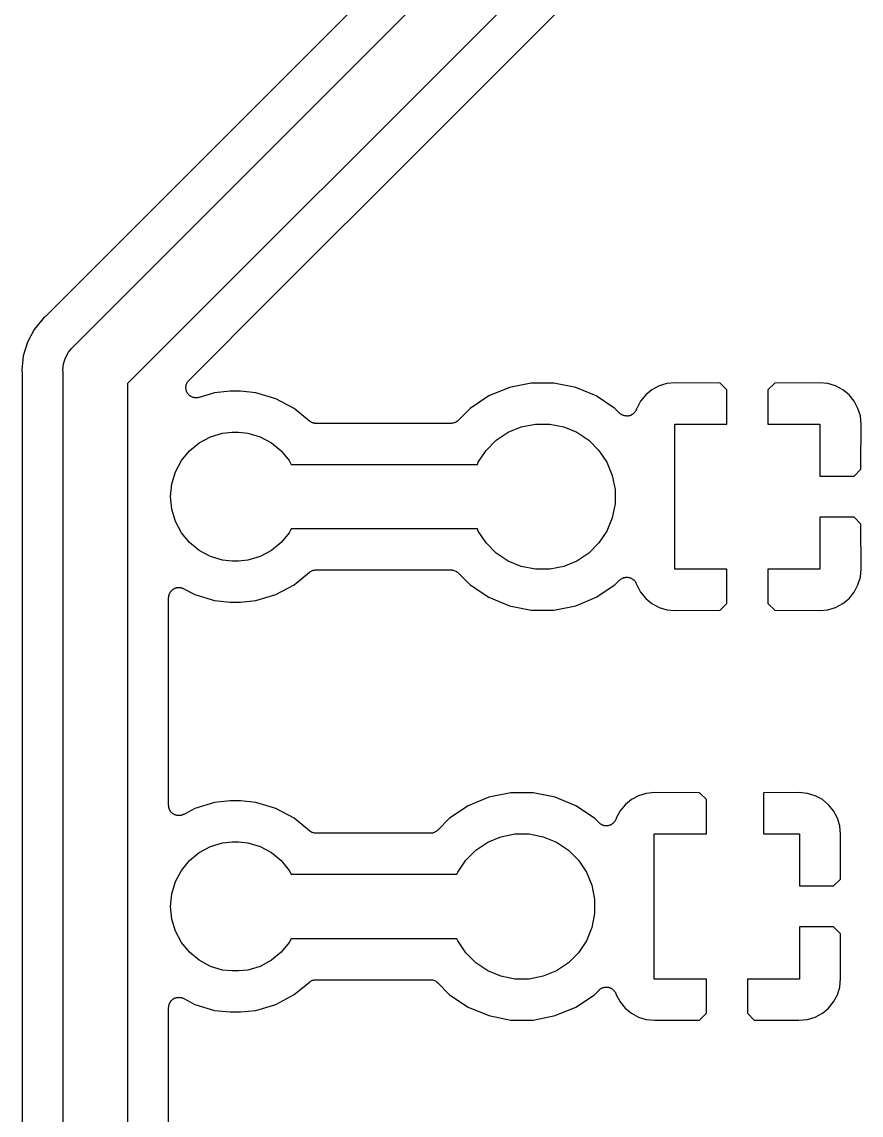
# Model space of a CAD drawing. Extents: x 77 to 164, y -183 to -59.
# Drawn here: x 108.1 to 118.5, y -131.62 to -118.07 of the extents above; entities that cross this region are included whole.
import ezdxf

# ---------------------------------------------------------------- set-up
doc = ezdxf.new("R2010")
doc.units = 0
doc.header["$MEASUREMENT"] = 0
doc.layers.add('BLACK', color=7, linetype='CONTINUOUS')

msp = doc.modelspace()

# ---------------------------------------------------------------- linework, layer by layer
at = {"layer": 'BLACK', "linetype": 'CONTINUOUS'}
for p, q in [((117.673, -112.437), (108.403, -121.707)), ((108.74, -122.088), (118.218, -112.61)), ((118.218, -113.742), (109.409, -122.551)), ((113.018, -119.66), (117.893, -114.785)), ((111.218, -121.46), (113.018, -119.66)), ((113.018, -119.66), (113.018, -119.66)), ((110.168, -122.51), (111.218, -121.46)), ((111.218, -121.46), (111.218, -121.46)), ((108.403, -121.707), (108.402, -121.708)), ((108.339, -121.77), (108.25, -121.878)), ((108.364, -121.74), (108.339, -121.77)), ((108.339, -121.77), (108.339, -121.77)), ((108.394, -121.715), (108.364, -121.74)), ((108.397, -121.712), (108.394, -121.715)), ((108.402, -121.708), (108.397, -121.712)), ((108.25, -121.878), (108.166, -122.036)), ((108.166, -122.036), (108.114, -122.207)), ((108.712, -122.116), (108.725, -122.101)), ((108.725, -122.101), (108.74, -122.088)), ((108.114, -122.207), (108.097, -122.385)), ((108.615, -122.307), (108.638, -122.231)), ((108.638, -122.231), (108.675, -122.162)), ((108.675, -122.162), (108.712, -122.116)), ((108.712, -122.116), (108.712, -122.116)), ((108.607, -122.385), (108.615, -122.307)), ((108.097, -122.385), (108.1, -122.423)), ((108.1, -122.423), (108.101, -122.425)), ((108.101, -122.425), (108.1, -122.431)), ((108.1, -122.431), (108.101, -122.436)), ((108.101, -122.436), (108.101, -135.771)), ((108.609, -122.405), (108.607, -122.385)), ((108.609, -136.06), (108.609, -122.405)), ((110.156, -122.524), (110.16, -122.519)), ((110.16, -122.519), (110.164, -122.515)), ((110.164, -122.515), (110.168, -122.51)), ((109.409, -122.551), (109.409, -136.06)), ((110.131, -122.587), (110.133, -122.581)), ((110.131, -122.593), (110.131, -122.587)), ((110.131, -122.599), (110.131, -122.593)), ((110.131, -122.606), (110.131, -122.599)), ((110.131, -122.612), (110.131, -122.606)), ((110.133, -122.618), (110.131, -122.612)), ((110.133, -122.575), (110.135, -122.569)), ((110.133, -122.581), (110.133, -122.575)), ((110.133, -122.624), (110.133, -122.618)), ((110.135, -122.63), (110.133, -122.624)), ((110.135, -122.569), (110.136, -122.563)), ((110.136, -122.636), (110.135, -122.63)), ((110.136, -122.563), (110.139, -122.557)), ((110.138, -122.642), (110.136, -122.636)), ((110.14, -122.648), (110.138, -122.642)), ((110.139, -122.557), (110.141, -122.551)), ((110.143, -122.653), (110.14, -122.648)), ((110.141, -122.551), (110.144, -122.546)), ((110.145, -122.659), (110.143, -122.653)), ((110.144, -122.546), (110.146, -122.54)), ((110.146, -122.54), (110.149, -122.535)), ((110.149, -122.535), (110.152, -122.529)), ((110.152, -122.529), (110.156, -122.524)), ((110.68, -122.644), (110.488, -122.663)), ((110.808, -122.644), (110.68, -122.644)), ((111, -122.663), (110.808, -122.644)), ((114.143, -122.598), (113.887, -122.704)), ((114.415, -122.544), (114.143, -122.598)), ((114.693, -122.544), (114.415, -122.544)), ((114.965, -122.598), (114.693, -122.544)), ((115.221, -122.704), (114.965, -122.598)), ((115.91, -122.628), (115.833, -122.691)), ((115.999, -122.58), (115.91, -122.628)), ((116.094, -122.551), (115.999, -122.58)), ((116.2, -122.541), (116.094, -122.551)), ((116.755, -122.544), (116.2, -122.541)), ((116.84, -122.628), (116.755, -122.544)), ((116.84, -123.052), (116.84, -122.628)), ((117.433, -122.544), (117.348, -122.628)), ((117.348, -122.628), (117.348, -123.052)), ((117.988, -122.541), (117.433, -122.544)), ((118.094, -122.551), (117.988, -122.541)), ((118.189, -122.58), (118.094, -122.551)), ((118.278, -122.628), (118.189, -122.58)), ((118.355, -122.691), (118.278, -122.628)), ((110.149, -122.664), (110.145, -122.659)), ((110.152, -122.67), (110.149, -122.664)), ((110.156, -122.675), (110.152, -122.67)), ((110.159, -122.68), (110.156, -122.675)), ((110.163, -122.684), (110.159, -122.68)), ((110.167, -122.689), (110.163, -122.684)), ((110.172, -122.693), (110.167, -122.689)), ((110.176, -122.697), (110.172, -122.693)), ((110.182, -122.701), (110.176, -122.697)), ((110.186, -122.705), (110.182, -122.701)), ((110.192, -122.708), (110.186, -122.705)), ((110.197, -122.711), (110.192, -122.708)), ((110.203, -122.714), (110.197, -122.711)), ((110.208, -122.717), (110.203, -122.714)), ((110.214, -122.719), (110.208, -122.717)), ((110.22, -122.721), (110.214, -122.719)), ((110.226, -122.722), (110.22, -122.721)), ((110.232, -122.724), (110.226, -122.722)), ((110.238, -122.725), (110.232, -122.724)), ((110.244, -122.726), (110.238, -122.725)), ((110.25, -122.726), (110.244, -122.726)), ((110.256, -122.727), (110.25, -122.726)), ((110.263, -122.726), (110.256, -122.727)), ((110.269, -122.726), (110.263, -122.726)), ((110.275, -122.725), (110.269, -122.726)), ((110.281, -122.725), (110.275, -122.725)), ((110.287, -122.723), (110.281, -122.725)), ((110.293, -122.722), (110.287, -122.723)), ((110.295, -122.721), (110.293, -122.722)), ((110.488, -122.663), (110.295, -122.721)), ((111.247, -122.738), (111, -122.663)), ((111.474, -122.859), (111.247, -122.738)), ((113.887, -122.704), (113.656, -122.858)), ((115.452, -122.858), (115.221, -122.704)), ((115.77, -122.768), (115.722, -122.857)), ((115.833, -122.691), (115.77, -122.768)), ((118.418, -122.768), (118.355, -122.691)), ((118.466, -122.857), (118.418, -122.768)), ((111.664, -123.015), (111.474, -122.859)), ((113.656, -122.858), (113.508, -123.007)), ((115.509, -122.916), (115.452, -122.858)), ((115.514, -122.92), (115.509, -122.916)), ((115.518, -122.924), (115.514, -122.92)), ((115.523, -122.928), (115.518, -122.924)), ((115.678, -122.925), (115.673, -122.928)), ((115.683, -122.921), (115.678, -122.925)), ((115.688, -122.917), (115.683, -122.921)), ((115.692, -122.912), (115.688, -122.917)), ((115.696, -122.908), (115.692, -122.912)), ((115.7, -122.903), (115.696, -122.908)), ((115.704, -122.898), (115.7, -122.903)), ((115.707, -122.892), (115.704, -122.898)), ((115.71, -122.887), (115.707, -122.892)), ((115.713, -122.881), (115.71, -122.887)), ((115.716, -122.876), (115.713, -122.881)), ((115.718, -122.87), (115.716, -122.876)), ((115.72, -122.865), (115.718, -122.87)), ((115.722, -122.857), (115.72, -122.863)), ((115.72, -122.863), (115.72, -122.865)), ((118.495, -122.952), (118.466, -122.857)), ((111.669, -123.018), (111.664, -123.015)), ((111.673, -123.022), (111.669, -123.018)), ((111.679, -123.025), (111.673, -123.022)), ((111.685, -123.029), (111.679, -123.025)), ((111.69, -123.031), (111.685, -123.029)), ((111.695, -123.034), (111.69, -123.031)), ((111.701, -123.036), (111.695, -123.034)), ((111.708, -123.038), (111.701, -123.036)), ((111.713, -123.04), (111.708, -123.038)), ((111.718, -123.041), (111.713, -123.04)), ((111.725, -123.042), (111.718, -123.041)), ((111.732, -123.043), (111.725, -123.042)), ((111.738, -123.043), (111.732, -123.043)), ((111.743, -123.044), (111.738, -123.043)), ((111.745, -123.044), (111.743, -123.044)), ((113.418, -123.044), (111.745, -123.044)), ((113.43, -123.043), (113.418, -123.044)), ((113.442, -123.042), (113.43, -123.043)), ((113.443, -123.042), (113.442, -123.042)), ((113.442, -123.042), (113.442, -123.042)), ((113.454, -123.038), (113.443, -123.042)), ((113.465, -123.035), (113.454, -123.038)), ((113.466, -123.035), (113.465, -123.035)), ((113.467, -123.034), (113.466, -123.035)), ((113.477, -123.029), (113.467, -123.034)), ((113.487, -123.024), (113.477, -123.029)), ((113.488, -123.023), (113.487, -123.024)), ((113.498, -123.015), (113.488, -123.023)), ((113.488, -123.023), (113.488, -123.023)), ((113.507, -123.008), (113.498, -123.015)), ((113.508, -123.007), (113.507, -123.008)), ((113.508, -123.007), (113.508, -123.007)), ((113.508, -123.007), (113.508, -123.007)), ((113.508, -123.007), (113.508, -123.007)), ((114.291, -123.087), (114.465, -123.052)), ((114.465, -123.052), (114.643, -123.052)), ((114.643, -123.052), (114.817, -123.087)), ((115.528, -122.932), (115.523, -122.928)), ((115.533, -122.934), (115.528, -122.932)), ((115.538, -122.938), (115.533, -122.934)), ((115.544, -122.94), (115.538, -122.938)), ((115.55, -122.943), (115.544, -122.94)), ((115.556, -122.945), (115.55, -122.943)), ((115.561, -122.947), (115.556, -122.945)), ((115.568, -122.949), (115.561, -122.947)), ((115.574, -122.951), (115.568, -122.949)), ((115.58, -122.951), (115.574, -122.951)), ((115.585, -122.952), (115.58, -122.951)), ((115.592, -122.952), (115.585, -122.952)), ((115.599, -122.953), (115.592, -122.952)), ((115.604, -122.953), (115.599, -122.953)), ((115.61, -122.953), (115.604, -122.953)), ((115.617, -122.951), (115.61, -122.953)), ((115.623, -122.951), (115.617, -122.951)), ((115.629, -122.949), (115.623, -122.951)), ((115.635, -122.948), (115.629, -122.949)), ((115.641, -122.946), (115.635, -122.948)), ((115.647, -122.944), (115.641, -122.946)), ((115.652, -122.941), (115.647, -122.944)), ((115.658, -122.939), (115.652, -122.941)), ((115.663, -122.935), (115.658, -122.939)), ((115.669, -122.932), (115.663, -122.935)), ((115.673, -122.928), (115.669, -122.932)), ((116.194, -124.852), (116.194, -123.052)), ((116.194, -123.052), (116.84, -123.052)), ((117.348, -123.052), (117.994, -123.052)), ((117.994, -123.052), (117.994, -123.698)), ((118.505, -123.058), (118.495, -122.952)), ((118.503, -123.559), (118.505, -123.058)), ((110.436, -123.209), (110.587, -123.164)), ((110.587, -123.164), (110.705, -123.152)), ((110.705, -123.152), (110.783, -123.152)), ((110.783, -123.152), (110.901, -123.164)), ((110.901, -123.164), (111.052, -123.209)), ((113.98, -123.253), (114.128, -123.154)), ((114.128, -123.154), (114.291, -123.087)), ((114.817, -123.087), (114.98, -123.154)), ((114.98, -123.154), (115.128, -123.253)), ((110.176, -123.384), (110.297, -123.284)), ((110.297, -123.284), (110.436, -123.209)), ((111.052, -123.209), (111.191, -123.284)), ((111.191, -123.284), (111.312, -123.384)), ((113.855, -123.378), (113.98, -123.253)), ((115.128, -123.253), (115.253, -123.378)), ((110.076, -123.505), (110.176, -123.384)), ((111.312, -123.384), (111.412, -123.505)), ((113.756, -123.526), (113.855, -123.378)), ((115.253, -123.378), (115.352, -123.526)), ((110.001, -123.644), (110.076, -123.505)), ((111.412, -123.505), (111.437, -123.552)), ((111.437, -123.552), (113.746, -123.552)), ((113.746, -123.552), (113.756, -123.526)), ((115.352, -123.526), (115.419, -123.689)), ((118.502, -123.613), (118.503, -123.559)), ((118.503, -123.559), (118.503, -123.559)), ((109.956, -123.795), (110.001, -123.644)), ((115.419, -123.689), (115.454, -123.863)), ((117.994, -123.698), (118.418, -123.698)), ((118.418, -123.698), (118.502, -123.613)), ((109.94, -123.952), (109.956, -123.795)), ((115.454, -123.863), (115.454, -124.041)), ((109.956, -124.109), (109.94, -123.952)), ((110.001, -124.26), (109.956, -124.109)), ((115.454, -124.041), (115.419, -124.215)), ((110.076, -124.399), (110.001, -124.26)), ((115.419, -124.215), (115.352, -124.378)), ((117.994, -124.206), (117.994, -124.852)), ((118.418, -124.206), (117.994, -124.206)), ((118.502, -124.291), (118.418, -124.206)), ((110.176, -124.52), (110.076, -124.399)), ((111.412, -124.399), (111.312, -124.52)), ((111.437, -124.352), (111.412, -124.399)), ((113.746, -124.352), (111.437, -124.352)), ((113.756, -124.378), (113.746, -124.352)), ((113.855, -124.526), (113.756, -124.378)), ((115.352, -124.378), (115.253, -124.526)), ((118.505, -124.846), (118.502, -124.291)), ((110.297, -124.62), (110.176, -124.52)), ((111.312, -124.52), (111.191, -124.62)), ((113.98, -124.651), (113.855, -124.526)), ((115.253, -124.526), (115.128, -124.651)), ((110.436, -124.695), (110.297, -124.62)), ((111.191, -124.62), (111.052, -124.695)), ((114.128, -124.75), (113.98, -124.651)), ((115.128, -124.651), (114.98, -124.75)), ((110.587, -124.74), (110.436, -124.695)), ((110.705, -124.752), (110.587, -124.74)), ((110.783, -124.752), (110.705, -124.752)), ((110.901, -124.74), (110.783, -124.752)), ((111.052, -124.695), (110.901, -124.74)), ((114.291, -124.817), (114.128, -124.75)), ((114.465, -124.852), (114.291, -124.817)), ((114.817, -124.817), (114.643, -124.852)), ((114.98, -124.75), (114.817, -124.817)), ((111.474, -125.045), (111.664, -124.889)), ((111.664, -124.889), (111.666, -124.888)), ((111.666, -124.888), (111.67, -124.885)), ((111.67, -124.885), (111.675, -124.881)), ((111.675, -124.881), (111.681, -124.878)), ((111.681, -124.878), (111.686, -124.874)), ((111.686, -124.874), (111.692, -124.872)), ((111.692, -124.872), (111.696, -124.87)), ((111.696, -124.87), (111.703, -124.868)), ((111.703, -124.868), (111.709, -124.865)), ((111.709, -124.865), (111.715, -124.864)), ((111.715, -124.864), (111.72, -124.862)), ((111.72, -124.862), (111.727, -124.862)), ((111.727, -124.862), (111.734, -124.86)), ((111.734, -124.86), (111.739, -124.861)), ((111.739, -124.861), (111.745, -124.86)), ((111.745, -124.86), (113.418, -124.86)), ((113.418, -124.86), (113.419, -124.86)), ((113.419, -124.86), (113.419, -124.86)), ((113.419, -124.86), (113.419, -124.86)), ((113.419, -124.86), (113.42, -124.86)), ((113.42, -124.86), (113.432, -124.861)), ((113.432, -124.861), (113.443, -124.863)), ((113.443, -124.863), (113.444, -124.863)), ((113.444, -124.863), (113.445, -124.863)), ((113.445, -124.863), (113.456, -124.866)), ((113.456, -124.866), (113.467, -124.87)), ((113.467, -124.87), (113.468, -124.87)), ((113.468, -124.87), (113.468, -124.87)), ((113.468, -124.87), (113.479, -124.876)), ((113.479, -124.876), (113.489, -124.881)), ((113.489, -124.881), (113.489, -124.882)), ((113.489, -124.882), (113.49, -124.882)), ((113.49, -124.882), (113.499, -124.89)), ((113.499, -124.89), (113.508, -124.897)), ((113.508, -124.897), (113.656, -125.046)), ((114.643, -124.852), (114.465, -124.852)), ((115.552, -124.96), (115.557, -124.958)), ((115.557, -124.958), (115.563, -124.956)), ((115.563, -124.956), (115.569, -124.955)), ((115.569, -124.955), (115.576, -124.953)), ((115.576, -124.953), (115.581, -124.953)), ((115.581, -124.953), (115.587, -124.951)), ((115.587, -124.951), (115.594, -124.951)), ((115.594, -124.951), (115.6, -124.951)), ((115.6, -124.951), (115.606, -124.952)), ((115.606, -124.952), (115.612, -124.952)), ((115.612, -124.952), (115.618, -124.953)), ((115.618, -124.953), (115.625, -124.954)), ((115.625, -124.954), (115.631, -124.955)), ((115.631, -124.955), (115.636, -124.957)), ((115.636, -124.957), (115.642, -124.959)), ((115.642, -124.959), (115.649, -124.961)), ((116.84, -124.852), (116.194, -124.852)), ((116.84, -125.276), (116.84, -124.852)), ((117.994, -124.852), (117.348, -124.852)), ((117.348, -124.852), (117.348, -125.276)), ((118.466, -125.047), (118.495, -124.952)), ((118.495, -124.952), (118.505, -124.846)), ((109.98, -125.096), (109.985, -125.093)), ((109.985, -125.093), (109.991, -125.09)), ((109.991, -125.09), (109.996, -125.087)), ((109.996, -125.087), (110.002, -125.086)), ((110.002, -125.086), (110.008, -125.083)), ((110.008, -125.083), (110.014, -125.082)), ((110.014, -125.082), (110.02, -125.08)), ((110.02, -125.08), (110.026, -125.08)), ((110.026, -125.08), (110.032, -125.079)), ((110.032, -125.079), (110.038, -125.079)), ((110.038, -125.079), (110.045, -125.078)), ((110.045, -125.078), (110.051, -125.079)), ((110.051, -125.079), (110.057, -125.079)), ((110.057, -125.079), (110.063, -125.08)), ((110.063, -125.08), (110.07, -125.081)), ((110.07, -125.081), (110.075, -125.082)), ((110.075, -125.082), (110.081, -125.083)), ((110.081, -125.083), (110.087, -125.086)), ((110.087, -125.086), (110.093, -125.088)), ((110.093, -125.088), (110.098, -125.091)), ((110.098, -125.091), (110.104, -125.093)), ((110.104, -125.093), (110.241, -125.166)), ((111.247, -125.166), (111.474, -125.045)), ((113.656, -125.046), (113.887, -125.2)), ((115.221, -125.2), (115.452, -125.046)), ((115.452, -125.046), (115.509, -124.988)), ((115.509, -124.988), (115.51, -124.987)), ((115.51, -124.987), (115.515, -124.983)), ((115.515, -124.983), (115.519, -124.979)), ((115.519, -124.979), (115.525, -124.975)), ((115.525, -124.975), (115.53, -124.971)), ((115.53, -124.971), (115.535, -124.969)), ((115.535, -124.969), (115.54, -124.965)), ((115.54, -124.965), (115.546, -124.963)), ((115.546, -124.963), (115.552, -124.96)), ((115.649, -124.961), (115.654, -124.964)), ((115.654, -124.964), (115.659, -124.966)), ((115.659, -124.966), (115.665, -124.97)), ((115.665, -124.97), (115.67, -124.973)), ((115.67, -124.973), (115.675, -124.977)), ((115.675, -124.977), (115.68, -124.98)), ((115.68, -124.98), (115.684, -124.985)), ((115.684, -124.985), (115.689, -124.989)), ((115.689, -124.989), (115.693, -124.993)), ((115.693, -124.993), (115.697, -124.997)), ((115.697, -124.997), (115.701, -125.003)), ((115.701, -125.003), (115.705, -125.008)), ((115.705, -125.008), (115.708, -125.013)), ((115.708, -125.013), (115.711, -125.018)), ((115.711, -125.018), (115.713, -125.024)), ((115.713, -125.024), (115.717, -125.03)), ((115.717, -125.03), (115.718, -125.036)), ((115.718, -125.036), (115.72, -125.041)), ((115.72, -125.041), (115.722, -125.047)), ((115.722, -125.047), (115.77, -125.136)), ((118.418, -125.136), (118.466, -125.047)), ((109.917, -125.203), (109.918, -125.197)), ((109.917, -125.205), (109.917, -125.203)), ((109.917, -127.779), (109.917, -125.205)), ((109.918, -125.191), (109.919, -125.185)), ((109.918, -125.197), (109.918, -125.191)), ((109.919, -125.185), (109.92, -125.179)), ((109.92, -125.179), (109.922, -125.173)), ((109.922, -125.173), (109.923, -125.167)), ((109.923, -125.167), (109.925, -125.161)), ((109.925, -125.161), (109.927, -125.155)), ((109.927, -125.155), (109.93, -125.15)), ((109.93, -125.15), (109.932, -125.144)), ((109.932, -125.144), (109.936, -125.139)), ((109.936, -125.139), (109.939, -125.133)), ((109.939, -125.133), (109.943, -125.129)), ((109.943, -125.129), (109.946, -125.124)), ((109.946, -125.124), (109.951, -125.119)), ((109.951, -125.119), (109.955, -125.114)), ((109.955, -125.114), (109.96, -125.111)), ((109.96, -125.111), (109.964, -125.106)), ((109.964, -125.106), (109.969, -125.103)), ((109.969, -125.103), (109.974, -125.099)), ((109.974, -125.099), (109.98, -125.096)), ((110.241, -125.166), (110.488, -125.241)), ((111, -125.241), (111.247, -125.166)), ((113.887, -125.2), (114.143, -125.306)), ((114.965, -125.306), (115.221, -125.2)), ((115.77, -125.136), (115.833, -125.213)), ((115.833, -125.213), (115.91, -125.276)), ((118.295, -125.262), (118.355, -125.213)), ((118.355, -125.213), (118.418, -125.136)), ((110.488, -125.241), (110.68, -125.26)), ((110.68, -125.26), (110.808, -125.26)), ((110.808, -125.26), (111, -125.241)), ((114.143, -125.306), (114.415, -125.36)), ((114.415, -125.36), (114.693, -125.36)), ((114.693, -125.36), (114.965, -125.306)), ((115.91, -125.276), (115.999, -125.324)), ((115.999, -125.324), (116.094, -125.353)), ((116.094, -125.353), (116.2, -125.363)), ((116.2, -125.363), (116.755, -125.36)), ((116.755, -125.36), (116.84, -125.276)), ((117.348, -125.276), (117.433, -125.36)), ((117.433, -125.36), (117.988, -125.363)), ((117.988, -125.363), (118.094, -125.353)), ((118.094, -125.353), (118.189, -125.324)), ((118.189, -125.324), (118.278, -125.276)), ((118.278, -125.276), (118.295, -125.262)), ((118.295, -125.262), (118.295, -125.262)), ((114.161, -127.624), (113.889, -127.678)), ((114.439, -127.624), (114.161, -127.624)), ((114.711, -127.678), (114.439, -127.624)), ((115.745, -127.66), (115.656, -127.708)), ((115.84, -127.631), (115.745, -127.66)), ((115.946, -127.621), (115.84, -127.631)), ((116.501, -127.624), (115.946, -127.621)), ((116.586, -127.708), (116.501, -127.624)), ((117.734, -127.621), (117.294, -127.623)), ((117.294, -127.623), (117.294, -128.132)), ((117.84, -127.631), (117.734, -127.621)), ((117.935, -127.66), (117.84, -127.631)), ((118.024, -127.708), (117.935, -127.66)), ((109.918, -127.785), (109.917, -127.779)), ((109.918, -127.791), (109.918, -127.785)), ((109.919, -127.797), (109.918, -127.791)), ((109.919, -127.804), (109.919, -127.797)), ((109.921, -127.809), (109.919, -127.804)), ((110.488, -127.743), (110.241, -127.818)), ((110.68, -127.724), (110.488, -127.743)), ((110.808, -127.724), (110.68, -127.724)), ((111, -127.743), (110.808, -127.724)), ((111.247, -127.818), (111, -127.743)), ((113.633, -127.784), (113.402, -127.938)), ((113.889, -127.678), (113.633, -127.784)), ((114.967, -127.784), (114.711, -127.678)), ((115.198, -127.938), (114.967, -127.784)), ((115.579, -127.771), (115.516, -127.848)), ((115.656, -127.708), (115.579, -127.771)), ((116.586, -128.132), (116.586, -127.708)), ((118.101, -127.771), (118.024, -127.708)), ((118.164, -127.848), (118.101, -127.771)), ((109.922, -127.815), (109.921, -127.809)), ((109.925, -127.821), (109.922, -127.815)), ((109.927, -127.827), (109.925, -127.821)), ((109.929, -127.833), (109.927, -127.827)), ((109.932, -127.838), (109.929, -127.833)), ((109.935, -127.844), (109.932, -127.838)), ((109.938, -127.849), (109.935, -127.844)), ((109.942, -127.854), (109.938, -127.849)), ((109.945, -127.859), (109.942, -127.854)), ((109.95, -127.863), (109.945, -127.859)), ((109.954, -127.869), (109.95, -127.863)), ((109.958, -127.872), (109.954, -127.869)), ((109.963, -127.876), (109.958, -127.872)), ((109.968, -127.88), (109.963, -127.876)), ((109.973, -127.884), (109.968, -127.88)), ((109.978, -127.887), (109.973, -127.884)), ((109.983, -127.89), (109.978, -127.887)), ((109.989, -127.893), (109.983, -127.89)), ((109.995, -127.896), (109.989, -127.893)), ((110, -127.898), (109.995, -127.896)), ((110.006, -127.9), (110, -127.898)), ((110.012, -127.902), (110.006, -127.9)), ((110.018, -127.903), (110.012, -127.902)), ((110.024, -127.904), (110.018, -127.903)), ((110.03, -127.905), (110.024, -127.904)), ((110.037, -127.905), (110.03, -127.905)), ((110.043, -127.906), (110.037, -127.905)), ((110.049, -127.905), (110.043, -127.906)), ((110.055, -127.906), (110.049, -127.905)), ((110.061, -127.904), (110.055, -127.906)), ((110.068, -127.904), (110.061, -127.904)), ((110.073, -127.902), (110.068, -127.904)), ((110.079, -127.901), (110.073, -127.902)), ((110.085, -127.899), (110.079, -127.901)), ((110.092, -127.897), (110.085, -127.899)), ((110.097, -127.894), (110.092, -127.897)), ((110.102, -127.892), (110.097, -127.894)), ((110.104, -127.891), (110.102, -127.892)), ((110.241, -127.818), (110.104, -127.891)), ((111.474, -127.939), (111.247, -127.818)), ((111.664, -128.095), (111.474, -127.939)), ((113.402, -127.938), (113.254, -128.087)), ((115.255, -127.996), (115.198, -127.938)), ((115.468, -127.937), (115.466, -127.943)), ((115.516, -127.848), (115.468, -127.937)), ((118.212, -127.937), (118.164, -127.848)), ((118.241, -128.032), (118.212, -127.937)), ((115.26, -128), (115.255, -127.996)), ((115.264, -128.004), (115.26, -128)), ((115.269, -128.008), (115.264, -128.004)), ((115.274, -128.012), (115.269, -128.008)), ((115.279, -128.014), (115.274, -128.012)), ((115.284, -128.018), (115.279, -128.014)), ((115.29, -128.02), (115.284, -128.018)), ((115.296, -128.023), (115.29, -128.02)), ((115.302, -128.025), (115.296, -128.023)), ((115.307, -128.027), (115.302, -128.025)), ((115.314, -128.029), (115.307, -128.027)), ((115.32, -128.031), (115.314, -128.029)), ((115.326, -128.031), (115.32, -128.031)), ((115.331, -128.032), (115.326, -128.031)), ((115.338, -128.032), (115.331, -128.032)), ((115.345, -128.033), (115.338, -128.032)), ((115.35, -128.033), (115.345, -128.033)), ((115.356, -128.033), (115.35, -128.033)), ((115.363, -128.031), (115.356, -128.033)), ((115.369, -128.031), (115.363, -128.031)), ((115.375, -128.029), (115.369, -128.031)), ((115.381, -128.028), (115.375, -128.029)), ((115.387, -128.026), (115.381, -128.028)), ((115.393, -128.024), (115.387, -128.026)), ((115.398, -128.021), (115.393, -128.024)), ((115.404, -128.019), (115.398, -128.021)), ((115.409, -128.015), (115.404, -128.019)), ((115.415, -128.012), (115.409, -128.015)), ((115.419, -128.008), (115.415, -128.012)), ((115.424, -128.005), (115.419, -128.008)), ((115.429, -128.001), (115.424, -128.005)), ((115.434, -127.997), (115.429, -128.001)), ((115.438, -127.992), (115.434, -127.997)), ((115.442, -127.988), (115.438, -127.992)), ((115.446, -127.983), (115.442, -127.988)), ((115.45, -127.978), (115.446, -127.983)), ((115.453, -127.972), (115.45, -127.978)), ((115.456, -127.967), (115.453, -127.972)), ((115.459, -127.961), (115.456, -127.967)), ((115.462, -127.956), (115.459, -127.961)), ((115.464, -127.95), (115.462, -127.956)), ((115.466, -127.945), (115.464, -127.95)), ((115.466, -127.943), (115.466, -127.945)), ((118.251, -128.138), (118.241, -128.032)), ((111.669, -128.098), (111.664, -128.095)), ((111.673, -128.102), (111.669, -128.098)), ((111.679, -128.105), (111.673, -128.102)), ((111.685, -128.109), (111.679, -128.105)), ((111.69, -128.111), (111.685, -128.109)), ((111.695, -128.114), (111.69, -128.111)), ((111.701, -128.116), (111.695, -128.114)), ((111.708, -128.118), (111.701, -128.116)), ((111.713, -128.12), (111.708, -128.118)), ((111.718, -128.121), (111.713, -128.12)), ((111.725, -128.122), (111.718, -128.121)), ((111.732, -128.123), (111.725, -128.122)), ((111.738, -128.123), (111.732, -128.123)), ((111.743, -128.124), (111.738, -128.123)), ((111.745, -128.124), (111.743, -128.124)), ((113.164, -128.124), (111.745, -128.124)), ((113.176, -128.123), (113.164, -128.124)), ((113.188, -128.122), (113.176, -128.123)), ((113.189, -128.122), (113.188, -128.122)), ((113.188, -128.122), (113.188, -128.122)), ((113.2, -128.118), (113.189, -128.122)), ((113.211, -128.115), (113.2, -128.118)), ((113.212, -128.115), (113.211, -128.115)), ((113.213, -128.114), (113.212, -128.115)), ((113.223, -128.109), (113.213, -128.114)), ((113.233, -128.104), (113.223, -128.109)), ((113.234, -128.103), (113.233, -128.104)), ((113.244, -128.095), (113.234, -128.103)), ((113.234, -128.103), (113.234, -128.103)), ((113.253, -128.088), (113.244, -128.095)), ((113.254, -128.087), (113.253, -128.088)), ((113.254, -128.087), (113.254, -128.087)), ((113.254, -128.087), (113.254, -128.087)), ((113.254, -128.087), (113.254, -128.087)), ((113.874, -128.234), (114.037, -128.167)), ((114.037, -128.167), (114.211, -128.132)), ((114.211, -128.132), (114.389, -128.132)), ((114.389, -128.132), (114.563, -128.167)), ((114.563, -128.167), (114.726, -128.234)), ((115.94, -129.932), (115.94, -128.132)), ((115.94, -128.132), (116.586, -128.132)), ((117.294, -128.132), (117.74, -128.132)), ((117.74, -128.132), (117.74, -128.778)), ((118.249, -128.639), (118.251, -128.138)), ((110.297, -128.364), (110.436, -128.289)), ((110.436, -128.289), (110.587, -128.244)), ((110.587, -128.244), (110.705, -128.232)), ((110.705, -128.232), (110.783, -128.232)), ((110.783, -128.232), (110.901, -128.244)), ((110.901, -128.244), (111.052, -128.289)), ((111.052, -128.289), (111.191, -128.364)), ((113.601, -128.458), (113.726, -128.333)), ((113.726, -128.333), (113.874, -128.234)), ((114.726, -128.234), (114.874, -128.333)), ((114.874, -128.333), (114.999, -128.458)), ((110.076, -128.585), (110.176, -128.464)), ((110.176, -128.464), (110.297, -128.364)), ((111.191, -128.364), (111.312, -128.464)), ((111.312, -128.464), (111.412, -128.585)), ((113.502, -128.606), (113.601, -128.458)), ((114.999, -128.458), (115.098, -128.606)), ((110.001, -128.724), (110.076, -128.585)), ((111.412, -128.585), (111.437, -128.632)), ((113.492, -128.632), (113.502, -128.606)), ((115.098, -128.606), (115.165, -128.769)), ((109.956, -128.875), (110.001, -128.724)), ((111.437, -128.632), (113.492, -128.632)), ((118.164, -128.778), (118.248, -128.693)), ((118.248, -128.693), (118.249, -128.639)), ((118.249, -128.639), (118.249, -128.639)), ((109.94, -129.032), (109.956, -128.875)), ((115.165, -128.769), (115.2, -128.943)), ((117.74, -128.778), (118.164, -128.778)), ((115.2, -128.943), (115.2, -129.121)), ((109.956, -129.189), (109.94, -129.032)), ((115.2, -129.121), (115.165, -129.295)), ((110.001, -129.34), (109.956, -129.189)), ((115.165, -129.295), (115.098, -129.458)), ((117.74, -129.286), (117.74, -129.932)), ((118.164, -129.286), (117.74, -129.286)), ((118.248, -129.371), (118.164, -129.286)), ((110.076, -129.479), (110.001, -129.34)), ((111.437, -129.432), (111.412, -129.479)), ((113.492, -129.432), (111.437, -129.432)), ((113.502, -129.458), (113.492, -129.432)), ((118.251, -129.926), (118.248, -129.371)), ((110.176, -129.6), (110.076, -129.479)), ((111.412, -129.479), (111.312, -129.6)), ((113.601, -129.606), (113.502, -129.458)), ((115.098, -129.458), (114.999, -129.606)), ((110.297, -129.7), (110.176, -129.6)), ((110.436, -129.775), (110.297, -129.7)), ((111.191, -129.7), (111.052, -129.775)), ((111.312, -129.6), (111.191, -129.7)), ((113.726, -129.731), (113.601, -129.606)), ((114.999, -129.606), (114.874, -129.731)), ((110.587, -129.82), (110.436, -129.775)), ((110.705, -129.832), (110.587, -129.82)), ((110.783, -129.832), (110.705, -129.832)), ((110.901, -129.82), (110.783, -129.832)), ((111.052, -129.775), (110.901, -129.82)), ((113.874, -129.83), (113.726, -129.731)), ((114.037, -129.897), (113.874, -129.83)), ((114.726, -129.83), (114.563, -129.897)), ((114.874, -129.731), (114.726, -129.83)), ((111.474, -130.125), (111.664, -129.969)), ((111.664, -129.969), (111.666, -129.968)), ((111.666, -129.968), (111.67, -129.965)), ((111.67, -129.965), (111.675, -129.961)), ((111.675, -129.961), (111.681, -129.958)), ((111.681, -129.958), (111.686, -129.954)), ((111.686, -129.954), (111.692, -129.952)), ((111.692, -129.952), (111.696, -129.95)), ((111.696, -129.95), (111.703, -129.948)), ((111.703, -129.948), (111.709, -129.945)), ((111.709, -129.945), (111.715, -129.944)), ((111.715, -129.944), (111.72, -129.942)), ((111.72, -129.942), (111.727, -129.942)), ((111.727, -129.942), (111.734, -129.94)), ((111.734, -129.94), (111.739, -129.941)), ((111.739, -129.941), (111.745, -129.94)), ((111.745, -129.94), (113.164, -129.94)), ((113.164, -129.94), (113.165, -129.94)), ((113.165, -129.94), (113.165, -129.94)), ((113.165, -129.94), (113.165, -129.94)), ((113.165, -129.94), (113.166, -129.94)), ((113.166, -129.94), (113.178, -129.941)), ((113.178, -129.941), (113.189, -129.943)), ((113.189, -129.943), (113.19, -129.943)), ((113.19, -129.943), (113.191, -129.943)), ((113.191, -129.943), (113.202, -129.946)), ((113.202, -129.946), (113.213, -129.95)), ((113.213, -129.95), (113.214, -129.95)), ((113.214, -129.95), (113.214, -129.95)), ((113.214, -129.95), (113.225, -129.956)), ((113.225, -129.956), (113.235, -129.961)), ((113.235, -129.961), (113.235, -129.962)), ((113.235, -129.962), (113.236, -129.962)), ((113.236, -129.962), (113.245, -129.97)), ((113.245, -129.97), (113.254, -129.977)), ((114.211, -129.932), (114.037, -129.897)), ((114.389, -129.932), (114.211, -129.932)), ((114.563, -129.897), (114.389, -129.932)), ((116.586, -129.932), (115.94, -129.932)), ((116.586, -130.356), (116.586, -129.932)), ((117.74, -129.932), (117.094, -129.932)), ((117.094, -129.932), (117.094, -130.356)), ((118.241, -130.032), (118.251, -129.926)), ((113.254, -129.977), (113.402, -130.126)), ((115.198, -130.126), (115.255, -130.068)), ((115.255, -130.068), (115.256, -130.067)), ((115.256, -130.067), (115.261, -130.063)), ((115.261, -130.063), (115.265, -130.059)), ((115.265, -130.059), (115.271, -130.055)), ((115.271, -130.055), (115.276, -130.051)), ((115.276, -130.051), (115.281, -130.049)), ((115.281, -130.049), (115.286, -130.045)), ((115.286, -130.045), (115.292, -130.043)), ((115.292, -130.043), (115.298, -130.04)), ((115.298, -130.04), (115.303, -130.038)), ((115.303, -130.038), (115.309, -130.036)), ((115.309, -130.036), (115.315, -130.035)), ((115.315, -130.035), (115.322, -130.033)), ((115.322, -130.033), (115.327, -130.033)), ((115.327, -130.033), (115.333, -130.031)), ((115.333, -130.031), (115.34, -130.031)), ((115.34, -130.031), (115.346, -130.031)), ((115.346, -130.031), (115.352, -130.032)), ((115.352, -130.032), (115.358, -130.032)), ((115.358, -130.032), (115.364, -130.033)), ((115.364, -130.033), (115.371, -130.034)), ((115.371, -130.034), (115.377, -130.035)), ((115.377, -130.035), (115.382, -130.037)), ((115.382, -130.037), (115.388, -130.039)), ((115.388, -130.039), (115.395, -130.041)), ((115.395, -130.041), (115.4, -130.044)), ((115.4, -130.044), (115.405, -130.046)), ((115.405, -130.046), (115.411, -130.05)), ((115.411, -130.05), (115.416, -130.053)), ((115.416, -130.053), (115.421, -130.057)), ((115.421, -130.057), (115.426, -130.06)), ((115.426, -130.06), (115.43, -130.065)), ((115.43, -130.065), (115.435, -130.069)), ((115.435, -130.069), (115.439, -130.073)), ((115.439, -130.073), (115.443, -130.077)), ((115.443, -130.077), (115.447, -130.083)), ((115.447, -130.083), (115.451, -130.088)), ((115.451, -130.088), (115.454, -130.093)), ((115.454, -130.093), (115.457, -130.098)), ((115.457, -130.098), (115.459, -130.104)), ((115.459, -130.104), (115.463, -130.11)), ((115.463, -130.11), (115.464, -130.116)), ((118.212, -130.127), (118.241, -130.032)), ((109.923, -130.247), (109.925, -130.241)), ((109.925, -130.241), (109.927, -130.235)), ((109.927, -130.235), (109.93, -130.23)), ((109.93, -130.23), (109.932, -130.224)), ((109.932, -130.224), (109.936, -130.219)), ((109.936, -130.219), (109.939, -130.213)), ((109.939, -130.213), (109.943, -130.209)), ((109.943, -130.209), (109.946, -130.204)), ((109.946, -130.204), (109.951, -130.199)), ((109.951, -130.199), (109.955, -130.194)), ((109.955, -130.194), (109.96, -130.191)), ((109.96, -130.191), (109.964, -130.186)), ((109.964, -130.186), (109.969, -130.183)), ((109.969, -130.183), (109.974, -130.179)), ((109.974, -130.179), (109.98, -130.176)), ((109.98, -130.176), (109.985, -130.173)), ((109.985, -130.173), (109.991, -130.17)), ((109.991, -130.17), (109.996, -130.167)), ((109.996, -130.167), (110.002, -130.166)), ((110.002, -130.166), (110.008, -130.163)), ((110.008, -130.163), (110.014, -130.162)), ((110.014, -130.162), (110.02, -130.16)), ((110.02, -130.16), (110.026, -130.16)), ((110.026, -130.16), (110.032, -130.159)), ((110.032, -130.159), (110.038, -130.159)), ((110.038, -130.159), (110.045, -130.158)), ((110.045, -130.158), (110.051, -130.159)), ((110.051, -130.159), (110.057, -130.159)), ((110.057, -130.159), (110.063, -130.16)), ((110.063, -130.16), (110.07, -130.161)), ((110.07, -130.161), (110.075, -130.162)), ((110.075, -130.162), (110.081, -130.163)), ((110.081, -130.163), (110.087, -130.166)), ((110.087, -130.166), (110.093, -130.168)), ((110.093, -130.168), (110.098, -130.171)), ((110.098, -130.171), (110.104, -130.173)), ((110.104, -130.173), (110.241, -130.246)), ((111.247, -130.246), (111.474, -130.125)), ((113.402, -130.126), (113.633, -130.28)), ((114.967, -130.28), (115.198, -130.126)), ((115.464, -130.116), (115.466, -130.121)), ((115.466, -130.121), (115.468, -130.127)), ((115.468, -130.127), (115.516, -130.216)), ((115.516, -130.216), (115.579, -130.293)), ((118.101, -130.293), (118.164, -130.216)), ((118.164, -130.216), (118.212, -130.127)), ((109.917, -130.283), (109.918, -130.277)), ((109.917, -130.285), (109.917, -130.283)), ((109.917, -135.771), (109.917, -130.285)), ((109.918, -130.271), (109.919, -130.265)), ((109.918, -130.277), (109.918, -130.271)), ((109.919, -130.265), (109.92, -130.259)), ((109.92, -130.259), (109.922, -130.253)), ((109.922, -130.253), (109.923, -130.247)), ((110.241, -130.246), (110.488, -130.321)), ((110.488, -130.321), (110.68, -130.34)), ((110.68, -130.34), (110.808, -130.34)), ((110.808, -130.34), (111, -130.321)), ((111, -130.321), (111.247, -130.246)), ((113.633, -130.28), (113.889, -130.386)), ((114.711, -130.386), (114.967, -130.28)), ((115.579, -130.293), (115.656, -130.356)), ((115.656, -130.356), (115.745, -130.404)), ((116.501, -130.44), (116.586, -130.356)), ((117.094, -130.356), (117.179, -130.44)), ((117.935, -130.404), (118.024, -130.356)), ((118.024, -130.356), (118.041, -130.342)), ((118.041, -130.342), (118.101, -130.293)), ((118.041, -130.342), (118.041, -130.342)), ((113.889, -130.386), (114.161, -130.44)), ((114.161, -130.44), (114.439, -130.44)), ((114.439, -130.44), (114.711, -130.386)), ((115.745, -130.404), (115.84, -130.433)), ((115.84, -130.433), (115.946, -130.443)), ((115.946, -130.443), (116.501, -130.44)), ((117.179, -130.44), (117.734, -130.443)), ((117.734, -130.443), (117.84, -130.433)), ((117.84, -130.433), (117.935, -130.404))]:
    msp.add_line(p, q, dxfattribs=at)

doc.saveas('drawing.dxf')
